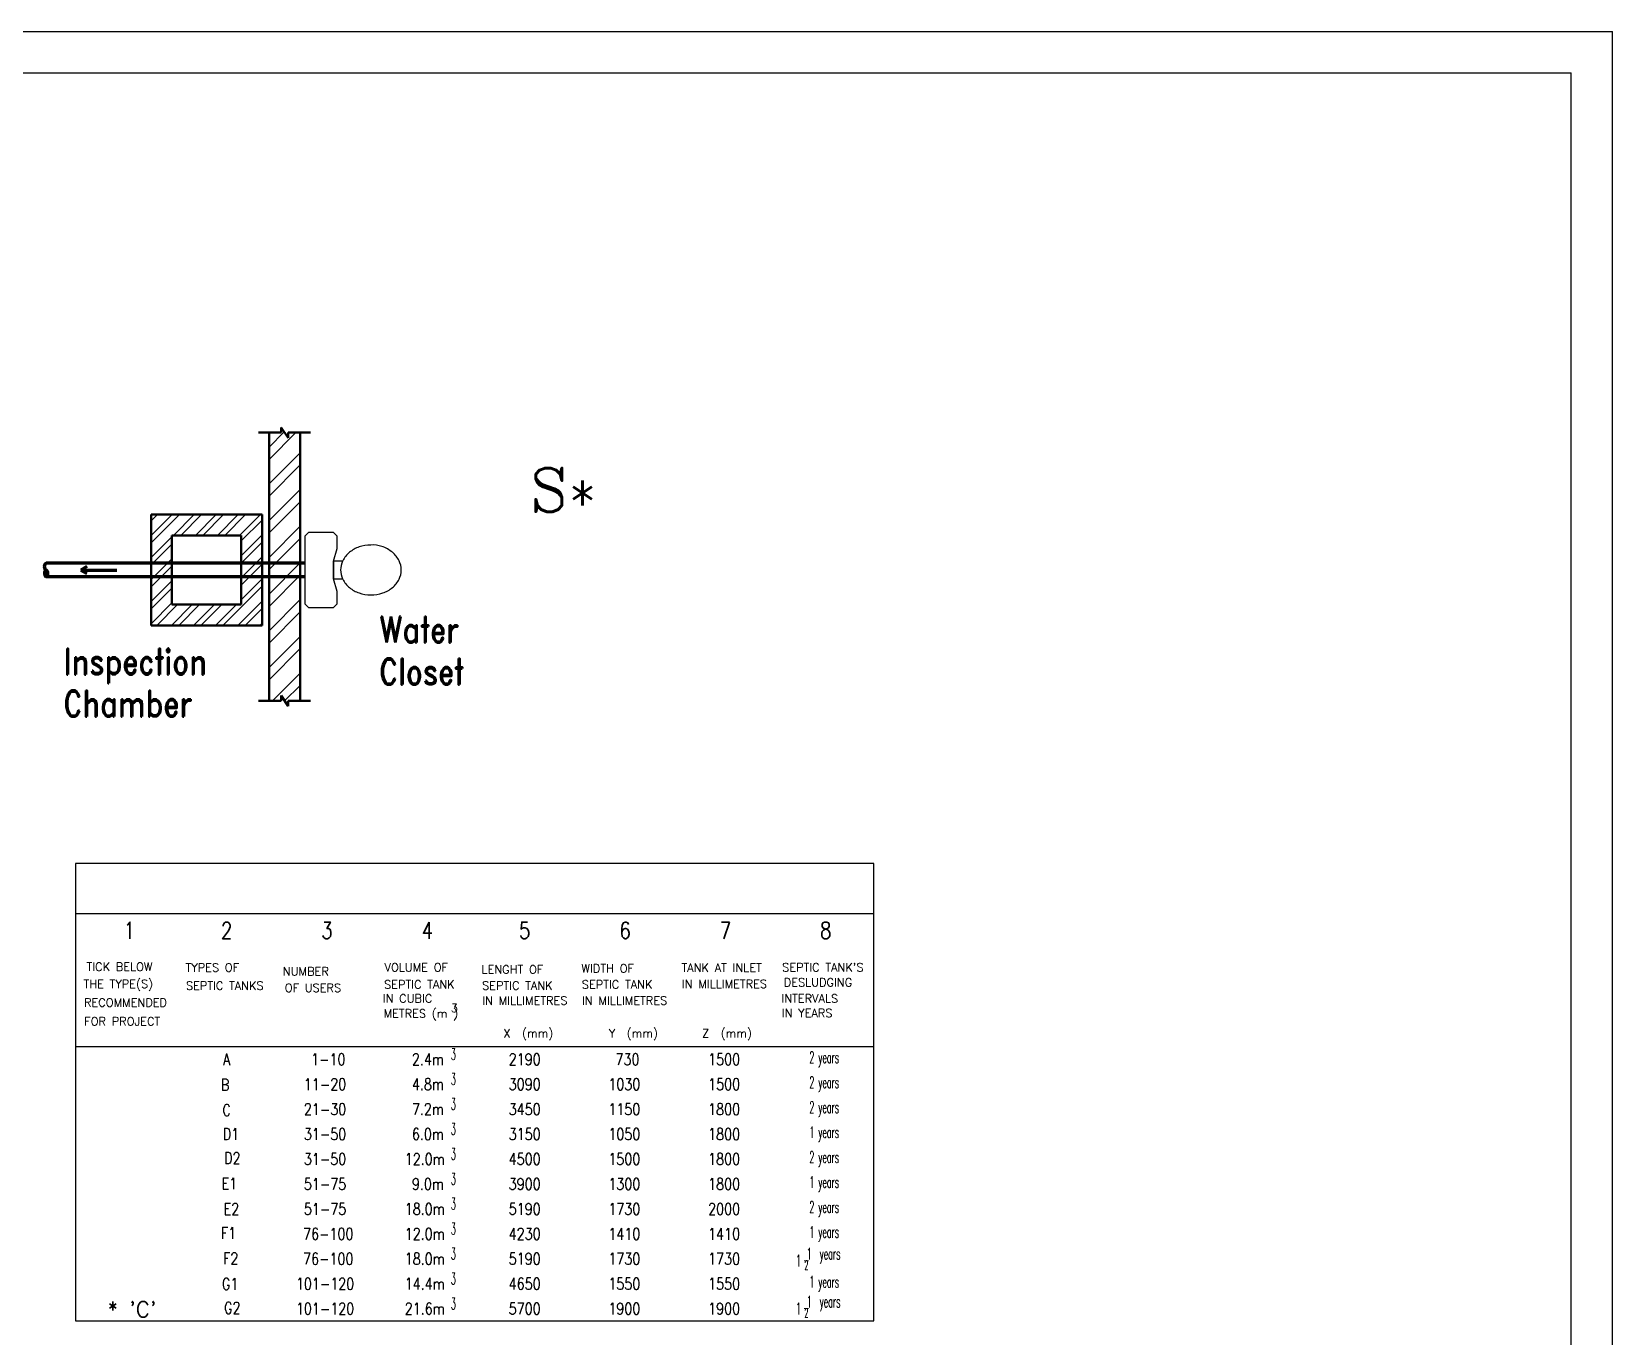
# Model space of a CAD drawing. Header units: inches. Extents: x 23 to 2032867, y 13 to 664695.
# Drawn here: x 1262341 to 1281022, y 506863 to 522288 of the extents above; entities that cross this region are included whole.
import ezdxf
from ezdxf.enums import TextEntityAlignment as Align

# ---------------------------------------------------------------- set-up
doc = ezdxf.new("R2010")
doc.units = ezdxf.units.IN
doc.header["$MEASUREMENT"] = 0
doc.linetypes.add('DASHED2', pattern=[0.375, 0.25, -0.125])
for name, color, linetype in [('LIAB', 8, 'Continuous'), ('PLOTYR', 15, 'Continuous'), ('WC', 2, 'Continuous')]:
    doc.layers.add(name, color=color, linetype=linetype)
for name, color, linetype, lineweight in [('PIPES', 1, 'Continuous', 70), ('TXT1', 4, 'Continuous', 13), ('WALLS', 7, 'Continuous', 50), ('water supply.', 5, 'Continuous', 20)]:
    doc.layers.add(name, color=color, linetype=linetype, lineweight=lineweight)
doc.styles.add('ROMANC', font='romanc.shx', dxfattribs={"height": 200})
doc.styles.add('RomanS', font='romans.shx')
doc.styles.add('TXT1', font='romand__.ttf', dxfattribs={"width": 0.8, "height": 100})
doc.styles.add('TXT2', font='ROMANS', dxfattribs={"width": 0.5, "height": 100})

msp = doc.modelspace()

# ---------------------------------------------------------------- linework, layer by layer
at = {"color": 0}
for p, q in [((1265146.382, 517375.632), (1265325.418, 517554.668)), ((1265146.382, 517230.851), (1265462.34, 517546.81)), ((1265036.823, 515268.107), (1265064.482, 515295.766))]:
    msp.add_line(p, q, dxfattribs=at)
for p, q in [((1265146.382, 516941.291), (1265514.932, 517309.841)), ((1265146.382, 516796.511), (1265514.932, 517165.061)), ((1265146.382, 516506.951), (1265514.932, 516875.501)), ((1265146.382, 516362.171), (1265514.932, 516730.721)), ((1263754.082, 516330.804), (1264001.785, 516578.507)), ((1263754.082, 516243.936), (1264088.653, 516578.507)), ((1263754.082, 516504.54), (1263828.049, 516578.507)), ((1264016.689, 516332.807), (1264262.389, 516578.507)), ((1264103.557, 516332.807), (1264349.257, 516578.507)), ((1264277.293, 516332.807), (1264522.993, 516578.507)), ((1264364.162, 516332.807), (1264609.862, 516578.507)), ((1264537.898, 516332.807), (1264783.598, 516578.507)), ((1264624.766, 516332.807), (1264870.466, 516578.507)), ((1264798.502, 516332.807), (1265044.202, 516578.507)), ((1264818.782, 516266.219), (1265064.482, 516511.919)), ((1265146.382, 516072.61), (1265514.932, 516441.16)), ((1263754.082, 516070.2), (1263999.782, 516315.9)), ((1263754.082, 515983.332), (1263999.782, 516229.032)), ((1264818.782, 516092.483), (1265064.482, 516338.183)), ((1264818.782, 516005.615), (1265064.482, 516251.315)), ((1265146.382, 515927.83), (1265514.932, 516296.38)), ((1263754.082, 515809.595), (1263999.782, 516055.295)), ((1264818.782, 515831.879), (1265064.482, 516077.579)), ((1264818.782, 515745.01), (1265064.482, 515990.71)), ((1265146.382, 515638.27), (1265514.932, 516006.82)), ((1263754.082, 515722.727), (1263999.782, 515968.427)), ((1263754.082, 515548.991), (1263999.782, 515794.691)), ((1264818.782, 515571.274), (1265064.482, 515816.974)), ((1265146.382, 515493.49), (1265514.932, 515862.04)), ((1263754.082, 515462.123), (1263999.782, 515707.823)), ((1264602.483, 515268.107), (1265064.482, 515730.106)), ((1263754.082, 515288.387), (1263999.782, 515534.087)), ((1263820.67, 515268.107), (1264066.37, 515513.807)), ((1263994.406, 515268.107), (1264240.106, 515513.807)), ((1264081.274, 515268.107), (1264326.974, 515513.807)), ((1264255.01, 515268.107), (1264500.71, 515513.807)), ((1264341.878, 515268.107), (1264587.578, 515513.807)), ((1264515.614, 515268.107), (1264761.314, 515513.807)), ((1264776.219, 515268.107), (1265064.482, 515556.37)), ((1264863.087, 515268.107), (1265064.482, 515469.502)), ((1265146.382, 515203.93), (1265514.932, 515572.48)), ((1265146.382, 515059.15), (1265514.932, 515427.7)), ((1265146.382, 514769.589), (1265514.932, 515138.139)), ((1265146.382, 514624.809), (1265514.932, 514993.359)), ((1265187.79, 514376.657), (1265514.932, 514703.799)), ((1265331.422, 514375.509), (1265514.932, 514559.019)), ((1262860.813, 512452.065), (1262860.813, 507046.665)), ((1272295.693, 512452.065), (1262860.813, 512452.065)), ((1272295.693, 507046.665), (1272295.693, 512452.065)), ((1262860.813, 511862.385), (1272295.693, 511862.385)), ((1262860.813, 510289.905), (1272295.693, 510289.905)), ((1262860.813, 507046.665), (1272295.693, 507046.665))]:
    msp.add_line(p, q)
at = {"layer": 'LIAB', "color": 7, "linetype": 'Continuous', "ltscale": 256.031999}
for p in [(1241543.463, 521798.997, 0), (1280533.166, 494709.46, 0)]:
    msp.add_line(p, (1280533.166, 521798.997, 0), dxfattribs=at)
at = {"layer": 'PIPES'}
for p, q in [((1263754.082, 516005.207), (1262511.738, 516005.207)), ((1264818.782, 516005.207), (1263999.782, 516005.207)), ((1265146.382, 516005.207), (1265064.482, 516005.207)), ((1265571.134, 516005.207), (1265514.932, 516005.207)), ((1263754.082, 515841.407), (1262511.738, 515841.407)), ((1262992.976, 515962.824), (1262922.049, 515921.874)), ((1262922.049, 515921.874), (1262992.976, 515880.924)), ((1262922.049, 515921.874), (1263346.958, 515921.874)), ((1264818.782, 515841.407), (1263999.782, 515841.407)), ((1265146.382, 515841.407), (1265064.482, 515841.407)), ((1265571.134, 515841.407), (1265514.932, 515841.407))]:
    msp.add_line(p, q, dxfattribs=at)
at = {"layer": 'PIPES', "linetype": 'DASHED2'}
for p, q in [((1263999.782, 516005.207), (1263754.082, 516005.207)), ((1265064.482, 516005.207), (1264818.782, 516005.207)), ((1265514.932, 516005.207), (1265146.382, 516005.207)), ((1263999.782, 515841.407), (1263754.082, 515841.407)), ((1265064.482, 515841.407), (1264818.782, 515841.407)), ((1265514.932, 515841.407), (1265146.382, 515841.407))]:
    msp.add_line(p, q, dxfattribs=at)
at = {"layer": 'PIPES'}
for centre, radius, start, end in [((1262542.45, 515964.257), 51.187, 126.8698978, 233.1301022), ((1262550.576, 515886.321), 59.378, 142.3923603, 229.1490949), ((1262573.15, 515965.703), 81.9, 181.0113542, 217.8525693), ((1262550.576, 515886.321), 51.188, 145.3202065, 221.2037692), ((1262481.025, 515882.357), 42.997, 316.2096198, 50.3143554), ((1262481.025, 515882.357), 51.188, 306.8698978, 53.1301022)]:
    msp.add_arc(centre, radius, start, end, dxfattribs=at)
at = {"layer": 'PLOTYR', "color": 1, "linetype": 'Continuous', "ltscale": 250}
for p in [(1240925.72, 522287.978, 0), (1281022.147, 494220.479, 0)]:
    msp.add_line(p, (1281022.147, 522287.978, 0), dxfattribs=at)
at = {"layer": 'WALLS'}
for p, q in [((1265023.532, 517546.81), (1265146.382, 517546.81)), ((1265289.707, 517546.81), (1265146.382, 517546.81)), ((1265146.382, 517546.81), (1265146.382, 514376.657)), ((1265371.607, 517485.385), (1265289.707, 517608.235)), ((1265289.707, 517608.235), (1265289.707, 517546.81)), ((1265514.932, 517546.81), (1265371.607, 517546.81)), ((1265371.607, 517546.81), (1265371.607, 517485.385)), ((1265514.932, 517546.81), (1265637.782, 517546.81)), ((1265514.932, 514376.657), (1265514.932, 517546.81)), ((1263754.082, 516578.507), (1265064.482, 516578.507)), ((1263754.082, 515268.107), (1263754.082, 516578.507)), ((1265064.482, 516578.507), (1265064.482, 515268.107)), ((1263999.782, 516332.807), (1264818.782, 516332.807)), ((1263999.782, 515513.807), (1263999.782, 516332.807)), ((1264818.782, 516332.807), (1264818.782, 515513.807)), ((1264818.782, 515513.807), (1263999.782, 515513.807)), ((1265064.482, 515268.107), (1263754.082, 515268.107)), ((1265023.532, 514376.657), (1265146.382, 514376.657)), ((1265146.382, 514376.657), (1265289.707, 514376.657)), ((1265289.707, 514376.657), (1265289.707, 514438.082)), ((1265289.707, 514438.082), (1265371.607, 514315.232)), ((1265371.607, 514315.232), (1265371.607, 514376.657)), ((1265371.607, 514376.657), (1265514.932, 514376.657)), ((1265514.932, 514376.657), (1265637.782, 514376.657))]:
    msp.add_line(p, q, dxfattribs=at)
at = {"layer": 'water supply.', "linetype": 'ByBlock', "ltscale": 30}
msp.add_line((1268344.185, 516825.602), (1268344.567, 516825.984), dxfattribs=at)
at = {"layer": 'WC'}
for p, q in [((1265613.286, 516365.899), (1265571.134, 516323.747)), ((1265908.347, 516365.899), (1265613.286, 516365.899)), ((1265950.498, 516323.747), (1265908.347, 516365.899)), ((1265571.134, 516323.747), (1265571.134, 515522.867)), ((1265908.347, 516028.686), (1265950.498, 516176.217)), ((1265950.498, 516176.217), (1265950.498, 516323.747)), ((1265908.347, 515817.928), (1265908.347, 516028.686)), ((1266016.514, 516028.686), (1265908.347, 516028.686)), ((1265908.347, 516028.686), (1265908.347, 515817.928)), ((1265950.498, 515670.397), (1265908.347, 515817.928)), ((1265908.347, 515817.928), (1266016.514, 515817.928)), ((1265950.498, 515522.867), (1265950.498, 515670.397)), ((1265571.134, 515522.867), (1265613.286, 515480.715)), ((1265613.286, 515480.715), (1265908.347, 515480.715)), ((1265908.347, 515480.715), (1265950.498, 515522.867))]:
    msp.add_line(p, q, dxfattribs=at)
for centre, radius, start, end in [((1266327.76, 515852.455), 362.068, 108.8353842, 129.4724598), ((1266350.939, 515784.506), 433.863, 90, 108.8353842), ((1266372.79, 515887.239), 331.849, 71.1646158, 93.7754365), ((1266351.595, 515825.107), 397.497, 50.5275402, 71.1646158), ((1266237.252, 515923.307), 244.602, 154.4804752, 180), ((1266237.252, 515923.307), 244.602, 153.2988106, 154.4804752), ((1266292.152, 515895.694), 306.055, 129.4724598, 153.2988106), ((1266409.726, 515895.694), 306.055, 26.7011894, 50.5275402), ((1266464.626, 515923.307), 244.602, 0, 26.7011894), ((1266237.252, 515923.307), 244.602, 180, 205.5195248), ((1266237.252, 515923.307), 244.602, 205.5195248, 206.7011894), ((1266292.152, 515950.92), 306.055, 206.7011894, 230.5275402), ((1266409.726, 515950.92), 306.055, 309.4724598, 333.2988106), ((1266464.626, 515923.307), 244.602, 333.2988106, 0), ((1266327.76, 515994.159), 362.068, 230.5275402, 251.1646158), ((1266350.939, 516062.109), 433.863, 251.1646158, 270), ((1266350.939, 516062.109), 433.863, 270, 288.8353842), ((1266374.118, 515994.159), 362.068, 288.8353842, 309.4724598)]:
    msp.add_arc(centre, radius, start, end, dxfattribs=at)

# ---------------------------------------------------------------- texts
at = {"layer": 'TXT1', "style": 'ROMANC'}
msp.add_text('S*', height=515.97, dxfattribs=at).set_placement((1268231.963, 516612.399))
at = {"layer": 'TXT1', "style": 'TXT1', "width": 0.8}
for s, p in [('Water', (1266448.949, 515064.992)), ('Inspection', (1262717.995, 514687.243)), ('Closet', (1266448.949, 514567.742)), ('Chamber', (1262717.995, 514189.993))]:
    msp.add_text(s, height=307.125, dxfattribs=at).set_placement(p)
at = {"layer": 'TXT1', "color": 1, "style": 'TXT2'}
for s, height, width, p in [('1', 196.56, 0.8, (1263495.702, 511661.894)), ('2', 196.56, 0.8, (1264645.578, 511661.894)), ('3', 196.56, 0.8, (1265830.835, 511661.894)), ('4', 196.56, 0.8, (1267018.057, 511661.894)), ('5', 196.56, 0.8, (1268167.933, 511661.894)), ('6', 196.56, 0.8, (1269355.155, 511661.894)), ('7', 196.56, 0.8, (1270540.412, 511661.894)), ('8', 196.56, 0.8, (1271725.669, 511661.894)), ('A', 137.592, 0.8, (1264645.578, 510138.554)), ('  1-10 ', 137.592, 0.8, (1265809.213, 510138.554)), (' 2.4m', 137.592, 0.8, (1266986.607, 510138.554)), ('2190', 137.592, 0.8, (1268167.933, 510138.554)), (' 730', 137.592, 0.8, (1269345.327, 510138.554)), ('1500', 137.592, 0.8, (1270524.687, 510138.554)), ('2 years', 137.592, 0.5, (1271707.979, 510138.554)), ('B', 137.592, 0.8, (1264627.887, 509837.817)), (' 11-20 ', 137.592, 0.8, (1265809.213, 509843.714)), (' 4.8m', 137.592, 0.8, (1266986.607, 509843.714)), ('3090', 137.592, 0.8, (1268167.933, 509843.714)), ('1030', 137.592, 0.8, (1269345.327, 509843.714)), ('1500', 137.592, 0.8, (1270524.687, 509843.714)), ('2 years', 137.592, 0.5, (1271707.979, 509843.714)), ('2 years', 137.592, 0.5, (1271707.979, 509548.874)), ('C', 137.592, 0.8, (1264645.578, 509537.08)), (' 21-30 ', 137.592, 0.8, (1265809.213, 509548.874)), (' 7.2m', 137.592, 0.8, (1266986.607, 509548.874)), ('3450', 137.592, 0.8, (1268167.933, 509548.874)), ('1150', 137.592, 0.8, (1269345.327, 509548.874)), ('1800', 137.592, 0.8, (1270524.687, 509548.874)), ('D1', 137.592, 0.8, (1264696.683, 509254.034)), (' 31-50 ', 137.592, 0.8, (1265809.213, 509254.034)), (' 6.0m', 137.592, 0.8, (1266986.607, 509254.034)), ('3150', 137.592, 0.8, (1268167.933, 509254.034)), ('1050', 137.592, 0.8, (1269345.327, 509254.034)), ('1800', 137.592, 0.8, (1270524.687, 509254.034)), ('1 years', 137.592, 0.5, (1271707.979, 509254.034)), ('D2', 137.592, 0.8, (1264712.408, 508970.987)), (' 31-50 ', 137.592, 0.8, (1265809.213, 508959.194)), ('12.0m', 137.592, 0.8, (1266986.607, 508959.194)), ('4500', 137.592, 0.8, (1268167.933, 508959.194)), ('1500', 137.592, 0.8, (1269345.327, 508959.194)), ('1800', 137.592, 0.8, (1270524.687, 508959.194)), ('2 years', 137.592, 0.5, (1271707.979, 508959.194)), ('E1', 137.592, 0.8, (1264678.993, 508670.251)), (' 51-75 ', 137.592, 0.8, (1265809.213, 508664.354)), (' 9.0m', 137.592, 0.8, (1266986.607, 508664.354)), ('3900', 137.592, 0.8, (1268167.933, 508664.354)), ('1300', 137.592, 0.8, (1269345.327, 508664.354)), ('1800', 137.592, 0.8, (1270524.687, 508664.354)), ('1 years', 137.592, 0.5, (1271707.979, 508664.354)), ('E2', 137.592, 0.8, (1264702.58, 508369.514)), (' 51-75 ', 137.592, 0.8, (1265809.213, 508369.514)), ('18.0m', 137.592, 0.8, (1266986.607, 508369.514)), ('5190', 137.592, 0.8, (1268167.933, 508369.514)), ('1730', 137.592, 0.8, (1269345.327, 508369.514)), ('2000', 137.592, 0.8, (1270524.687, 508369.514)), ('2 years', 137.592, 0.5, (1271707.979, 508369.514)), ('F1', 137.592, 0.8, (1264669.165, 508084.502)), (' 76-100', 137.592, 0.8, (1265809.213, 508074.674)), ('12.0m', 137.592, 0.8, (1266986.607, 508074.674)), ('4230', 137.592, 0.8, (1268167.933, 508074.674)), ('1410', 137.592, 0.8, (1269345.327, 508074.674)), ('1410', 137.592, 0.8, (1270524.687, 508074.674)), ('1 years', 137.592, 0.5, (1271707.979, 508074.674)), ('F2', 137.592, 0.8, (1264694.718, 507783.765)), (' 76-100', 137.592, 0.8, (1265809.213, 507779.834)), ('18.0m', 137.592, 0.8, (1266986.607, 507779.834)), ('5190', 137.592, 0.8, (1268167.933, 507779.834)), ('1730', 137.592, 0.8, (1269345.327, 507779.834)), ('1730', 137.592, 0.8, (1270524.687, 507779.834)), ('1', 137.592, 0.5, (1271403.014, 507757.146)), ('-', 137.592, 0.5, (1271495.939, 507767.646)), ('2', 109.2, 0.4, (1271497.315, 507704.794)), ('1  years', 137.592, 0.5, (1271700.722, 507817.51)), ('1 years', 137.592, 0.5, (1271707.979, 507484.994)), ('G1', 137.592, 0.8, (1264686.855, 507483.028)), ('101-120', 137.592, 0.8, (1265809.213, 507484.994)), ('14.4m', 137.592, 0.8, (1266986.607, 507484.994)), ('4650', 137.592, 0.8, (1268167.933, 507484.994)), ('1550', 137.592, 0.8, (1269345.327, 507484.994)), ('1550', 137.592, 0.8, (1270524.687, 507484.994)), ('G2', 137.592, 0.8, (1264712.408, 507199.982)), ('101-120', 137.592, 0.8, (1265809.213, 507190.154)), ('21.6m', 137.592, 0.8, (1266986.607, 507190.154)), ('5700', 137.592, 0.8, (1268167.933, 507190.154)), ('1900', 137.592, 0.8, (1269345.327, 507190.154)), ('1900', 137.592, 0.8, (1270524.687, 507190.154)), ('1', 137.592, 0.5, (1271403.014, 507191.447)), ('2', 109.2, 0.4, (1271497.315, 507139.095)), ('1  years', 137.592, 0.5, (1271700.722, 507251.812)), ('-', 137.592, 0.5, (1271495.939, 507201.947))]:
    msp.add_text(s, height=height, dxfattribs=dict(at, width=width)).set_placement(p, align=Align.MIDDLE)
at = {"layer": 'TXT1', "color": 1, "style": 'RomanS'}
for s, height, p in [('TICK BELOW', 98.28, (1263379.892, 511232.35)), ('TYPES OF', 98.28, (1264476.536, 511223.565)), ('NUMBER', 98.28, (1265581.203, 511178.356)), ('VOLUME OF', 98.28, (1266886.362, 511225.531)), ('LENGHT OF', 98.28, (1268022.479, 511200.961)), ('WIDTH OF', 98.28, (1269148.767, 511213.519)), ('TANK AT INLET', 98.28, (1270495.761, 511220.18)), ("SEPTIC TANK'S", 98.28, (1271691.359, 511225.531)), ('THE TYPE(S)', 98.28, (1263365.972, 511023.074)), ('SEPTIC TANKS', 98.28, (1264623.956, 511009.096)), ('OF USERS', 98.28, (1265665.724, 510982.927)), ('SEPTIC TANK', 98.28, (1266923.708, 511023.074)), ('SEPTIC TANK', 98.28, (1268081.447, 511010.516)), ('SEPTIC TANK', 98.28, (1269260.807, 511023.074)), ('IN MILLIMETRES', 98.28, (1270528.619, 511030.281)), ('DESLUDGING', 98.28, (1271634.269, 511048.19)), ('RECOMMENDED', 98.28, (1263450.832, 510809.768)), ('IN CUBIC', 98.28, (1266784.151, 510857.745)), ('METRES (m )', 98.28, (1266941.399, 510673.525)), ('IN MILLIMETRES', 98.28, (1268169.899, 510833.175)), ('IN MILLIMETRES', 98.28, (1269349.259, 510833.175)), ('INTERVALS', 98.28, (1271536.971, 510857.745)), ('FOR PROJECT', 98.28, (1263411.181, 510587.257)), ('IN YEARS', 98.28, (1271505.522, 510685.537)), ('X  (mm)', 98.28, (1268212.377, 510439.291)), ('Y  (mm)', 98.28, (1269453.435, 510439.291)), ('Z  (mm)', 98.28, (1270559.085, 510439.291)), ("* 'C'  ", 185.64, (1263654.809, 507183.297))]:
    msp.add_text(s, height=height, dxfattribs=at).set_placement(p, align=Align.MIDDLE)
msp.add_text('3', height=98.28, dxfattribs=at).set_placement((1267295.452, 510696.566))
at = {"layer": 'TXT1', "color": 1, "style": 'TXT2', "width": 0.5}
for p in [(1267295.913, 510130.431), (1267295.913, 509835.591), (1267295.913, 509540.751), (1267295.913, 509245.911), (1267295.913, 508951.071), (1267295.913, 508656.231), (1267295.913, 508361.391), (1267295.913, 508066.551), (1267295.913, 507771.711), (1267295.913, 507476.871), (1267295.913, 507182.031)]:
    msp.add_text('3', height=137.592, dxfattribs=at).set_placement(p)

doc.saveas('drawing.dxf')
